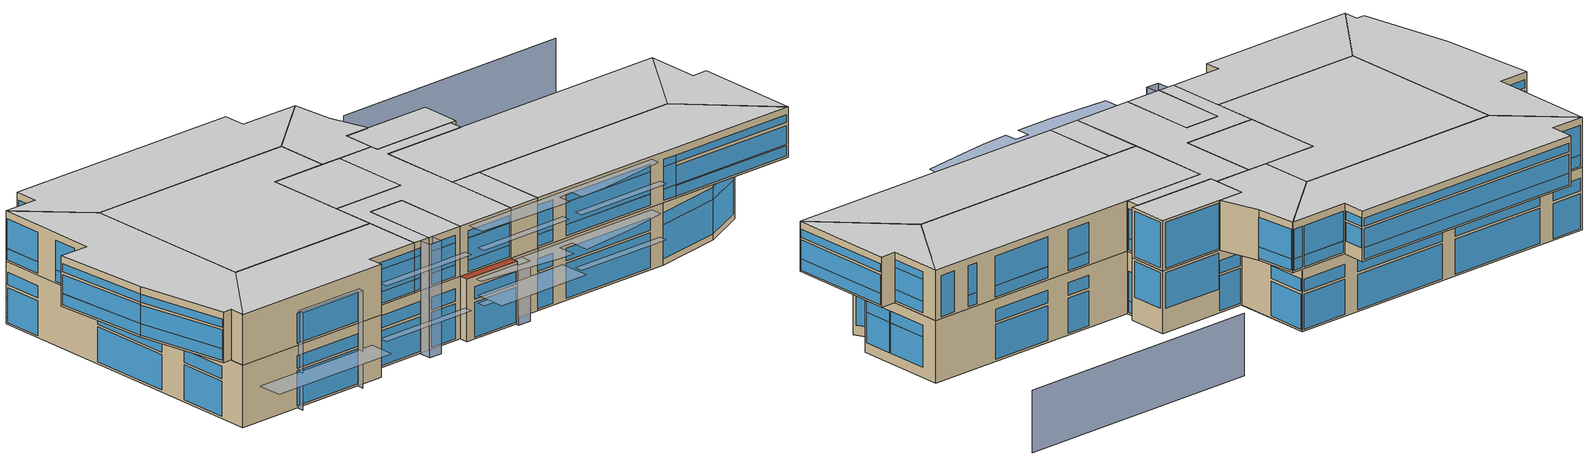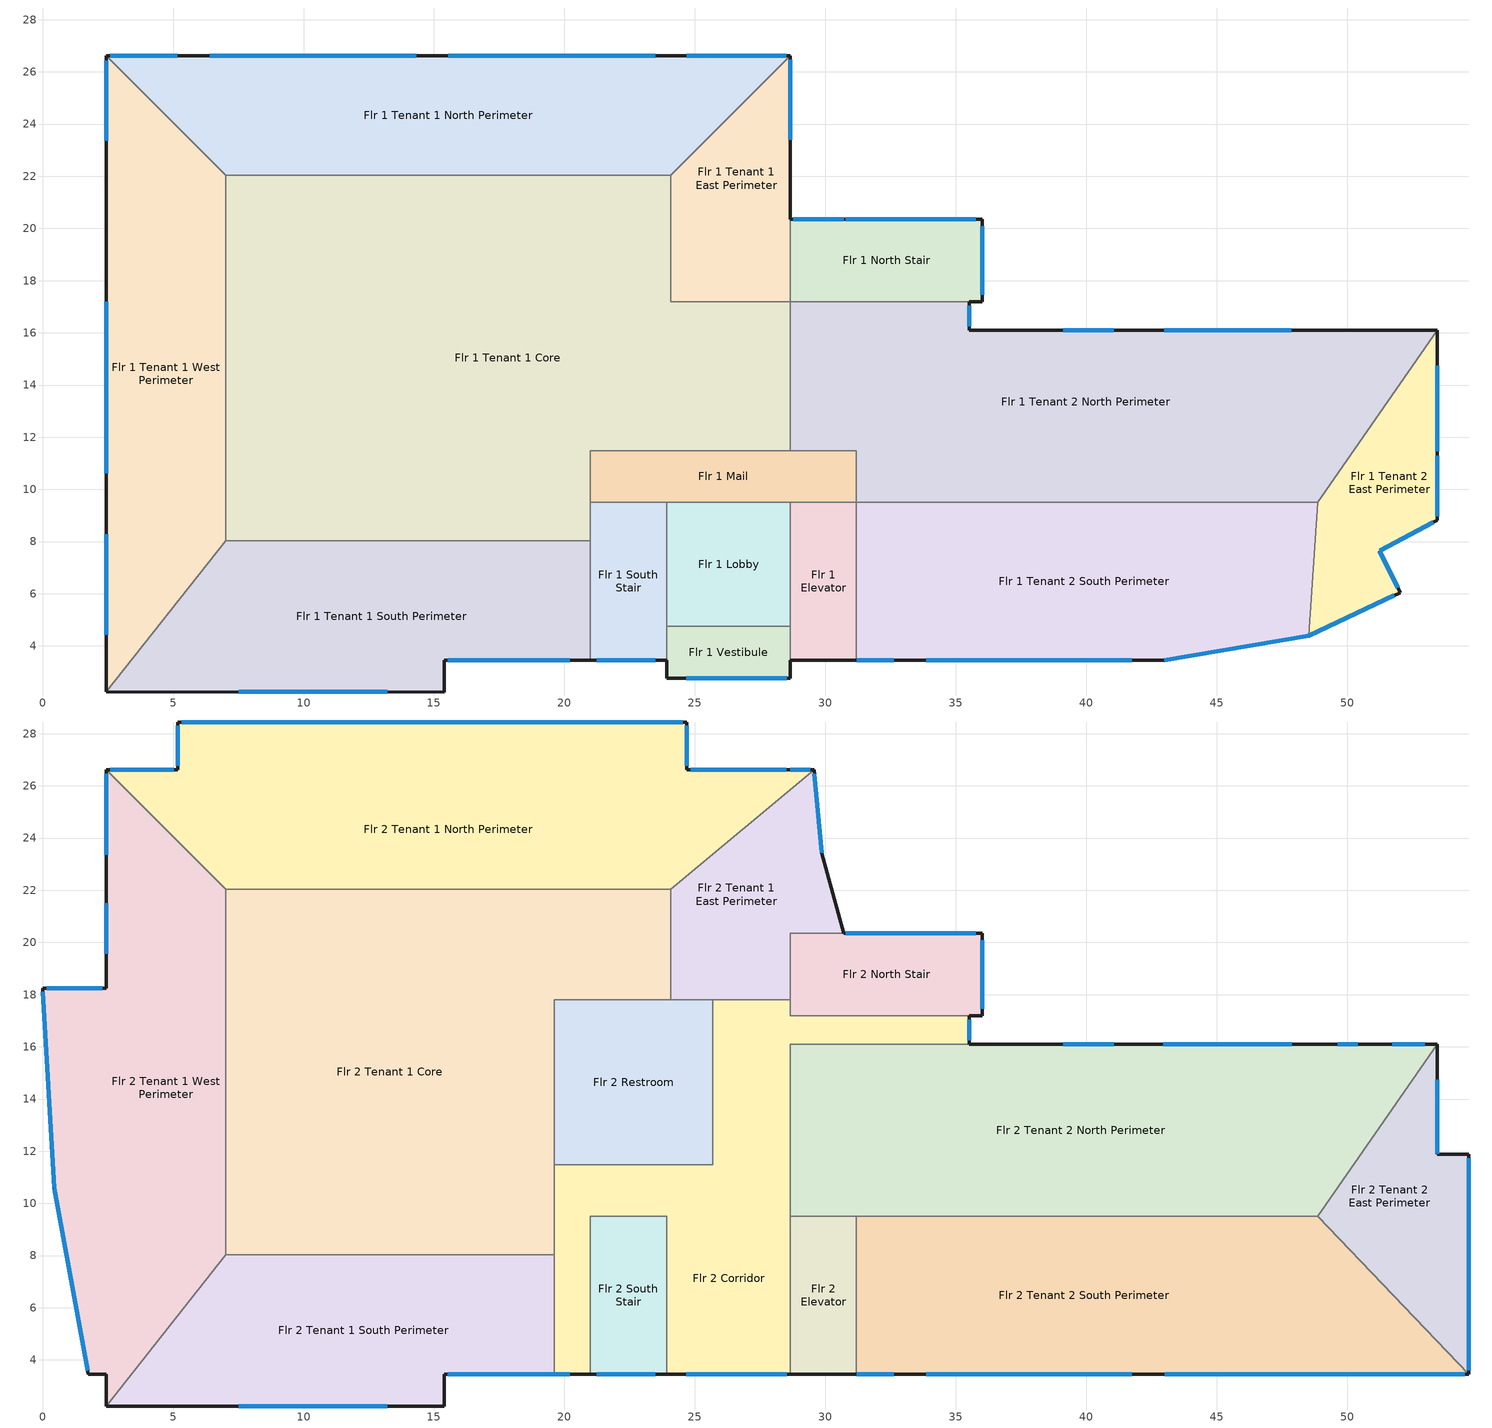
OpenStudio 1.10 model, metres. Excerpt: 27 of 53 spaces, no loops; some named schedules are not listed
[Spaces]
Flr 1 Tenant 1 South Perimeter
 floor outside (Canyon28 Proposed Ground Floor): 20.98,8.03 20.98,3.45 15.39,3.45 15.39,2.24 2.44,2.24 7.01,8.03 z0
 wall outside: 2.44,2.24 15.39,2.24 15.39,3.45 20.98,3.45 z0:4.72
 wall to Flr 1 South Stair: 20.98,3.45 20.98,8.03 z0:4.72
 wall to Flr 1 Tenant 1 West Perimeter: 7.01,8.03 2.44,2.24 z0:4.72
 wall to Flr 1 Tenant 1 Core: 20.98,8.03 7.01,8.03 z0:4.72
 window (Glazing Spandrel Panel Proposed): 15.52,3.45 20.19,3.45 z3:3.94
 window (GL-1 Glazing Proposed): 7.52,2.24 13.21,2.24 / 15.52,3.45 20.19,3.45 z0.15:2.79; 7.52,2.24 13.21,2.24 z3:3.94
Flr 1 Tenant 1 West Perimeter
 floor outside (Canyon28 Proposed Ground Floor): 2.44,26.62 7.01,22.05 7.01,8.03 2.44,2.24 z0
 wall outside: 2.44,26.62 2.44,2.24 z0:4.72
 wall to Flr 1 Tenant 1 North Perimeter: 7.01,22.05 2.44,26.62 z0:4.72
 wall to Flr 1 Tenant 1 Core: 7.01,8.03 7.01,22.05 z0:4.72
 window (Glazing Spandrel Panel Proposed): 2.44,26.43 2.44,23.36 / 2.44,17.2 2.44,10.62 / 2.44,8.28 2.44,4.42 z3:3.94
 window (GL-2 Glazing Proposed): 2.44,26.43 2.44,23.36 / 2.44,17.2 2.44,10.62 / 2.44,8.28 2.44,4.42 z0.15:2.79
Flr 1 Vestibule
 floor outside (Canyon28 Proposed Ground Floor): 28.65,4.75 28.65,2.77 23.93,2.77 23.93,4.75 z0
 wall outside: 23.93,3.45 23.93,2.77 28.65,2.77 28.65,3.45 z0:4.72
 wall to Flr 1 South Stair: 23.93,4.75 23.93,3.45 z0:4.72
 wall to Flr 1 Lobby: 28.65,4.75 23.93,4.75 z0:4.72
 wall to Flr 1 Elevator: 28.65,3.45 28.65,4.75 z0:4.72
 window (Glazing Spandrel Panel Proposed): 24.66,2.77 28.52,2.77 z3:3.94
 window (GL-1 Glazing Proposed): 24.66,2.77 28.52,2.77 z0.15:2.79
 roof outside: 28.65,2.77 28.65,3.45 23.93,3.45 23.93,2.77 z4.72
Flr 1 South Stair
 floor outside (Canyon28 Proposed Ground Floor): 23.93,9.5 23.93,3.45 20.98,3.45 20.98,9.5 z0
 wall outside: 20.98,3.45 23.93,3.45 z0:4.72
 wall to Flr 1 Lobby: 23.93,4.75 23.93,9.5 z0:4.72
 wall to Flr 1 Tenant 1 Core: 20.98,9.5 20.98,8.03 z0:4.72
 wall to Flr 1 Mail: 23.93,9.5 20.98,9.5 z0:4.72
 window (GL-1 Glazing Proposed): 21.23,3.45 23.47,3.45 z0.15:2.79
 window (Glazing Spandrel Panel Proposed): 21.23,3.45 23.47,3.45 z3:3.94
Flr 1 Elevator
 floor outside (Canyon28 Proposed Ground Floor): 31.19,9.5 31.19,3.45 28.65,3.45 28.65,9.5 z0
 wall outside: 28.65,3.45 31.19,3.45 z0:4.72
 wall to Flr 1 Tenant 2 South Perimeter: 31.19,3.45 31.19,9.5 z0:4.72
 wall to Flr 1 Lobby: 28.65,9.5 28.65,4.75 z0:4.72
 wall to Flr 1 Mail: 31.19,9.5 28.65,9.5 z0:4.72
Flr 1 Tenant 2 South Perimeter
 floor outside (Canyon28 Proposed Ground Floor): 48.87,9.5 48.52,4.39 42.98,3.45 31.19,3.45 31.19,9.5 z0
 wall outside: 31.19,3.45 42.98,3.45 48.52,4.39 z0:4.72
 wall to Flr 1 Tenant 2 North Perimeter: 48.87,9.5 31.19,9.5 z0:4.72
 wall to Flr 1 Tenant 2 East Perimeter: 48.52,4.39 48.87,9.5 z0:4.72
 window (GL-1 Glazing Proposed): 42.98,3.46 48.51,4.39 z3.05:3.94; 42.98,3.46 48.51,4.39 z0.46:3.05; 33.86,3.45 41.73,3.45 / 31.2,3.45 32.61,3.45 z0.15:2.79
 window (Glazing Spandrel Panel Proposed): 31.2,3.45 32.61,3.45 / 33.86,3.45 41.73,3.45 z3:3.94
Flr 1 Tenant 2 East Perimeter
 floor outside (Canyon28 Proposed Ground Floor): 53.44,16.1 53.44,8.81 51.24,7.64 52.02,6.05 48.52,4.39 48.87,9.5 z0
 wall outside: 48.52,4.39 52.02,6.05 51.24,7.64 53.44,8.81 53.44,16.1 z0:4.72
 wall to Flr 1 Tenant 2 North Perimeter: 53.44,16.1 48.87,9.5 z0:4.72
 window (GL-1 Glazing Proposed): 48.53,4.39 51.8,5.94 z0.46:3.05; 48.53,4.39 51.8,5.94 / 51.93,6.23 51.24,7.64 / 51.24,7.65 53.3,8.73 / 53.44,11.46 53.44,14.73 / 53.44,8.97 53.44,11.3 z3.05:3.94
 window (GL-2 Glazing Proposed): 51.93,6.23 51.24,7.64 / 51.24,7.65 53.3,8.73 / 53.44,11.46 53.44,14.73 / 53.44,8.97 53.44,11.3 z0.76:3.05
Flr 1 Lobby
 floor outside (Canyon28 Proposed Ground Floor): 28.65,9.5 28.65,4.75 23.93,4.75 23.93,9.5 z0
 wall to Flr 1 Mail: 28.65,9.5 23.93,9.5 z0:4.72
Flr 1 Tenant 1 Core
 floor outside (Canyon28 Proposed Ground Floor): 24.08,22.05 24.08,17.2 28.65,17.2 28.65,11.48 20.98,11.48 20.98,8.03 7.01,8.03 7.01,22.05 z0
 wall to Flr 1 Tenant 2 North Perimeter: 28.65,11.48 28.65,17.2 z0:4.72
 wall to Flr 1 Mail: 20.98,9.5 20.98,11.48 28.65,11.48 z0:4.72
 wall to Flr 1 Tenant 1 North Perimeter: 24.08,22.05 7.01,22.05 z0:4.72
 wall to Flr 1 Tenant 1 East Perimeter: 28.65,17.2 24.08,17.2 24.08,22.05 z0:4.72
Flr 1 Mail
 floor outside (Canyon28 Proposed Ground Floor): 31.19,11.48 31.19,9.5 20.98,9.5 20.98,11.48 z0
 wall to Flr 1 Tenant 2 North Perimeter: 31.19,9.5 31.19,11.48 28.65,11.48 z0:4.72
Flr 1 Tenant 2 North Perimeter
 floor outside (Canyon28 Proposed Ground Floor): 35.51,17.2 35.51,16.1 53.44,16.1 48.87,9.5 31.19,9.5 31.19,11.48 28.65,11.48 28.65,17.2 z0
 wall outside: 53.44,16.1 35.51,16.1 35.51,17.2 z0:4.72
 wall to Flr 1 North Stair: 35.51,17.2 28.65,17.2 z0:4.72
 window (GL-1 Glazing Proposed): 47.85,16.1 42.98,16.1 / 41.05,16.1 39.12,16.1 z3:3.94; 41.05,16.1 39.12,16.1 / 47.85,16.1 42.98,16.1 z0.15:2.79
 window (GL-2 Glazing Proposed): 35.51,16.26 35.51,17.04 z1.02:3.25; 35.51,16.26 35.51,17.04 z0.15:1.01
Flr 1 Tenant 1 East Perimeter
 floor outside (Canyon28 Proposed Ground Floor): 28.65,26.62 28.65,17.2 24.08,17.2 24.08,22.05 z0
 wall outside: 28.65,20.35 28.65,26.62 z0:4.72
 wall to Flr 1 Tenant 1 North Perimeter: 28.65,26.62 24.08,22.05 z0:4.72
 wall to Flr 1 North Stair: 28.65,17.2 28.65,20.35 z0:4.72
 window (GL-2 Glazing Proposed): 28.65,23.39 28.65,26.47 z0.15:2.79
 window (GL-1 Glazing Proposed): 28.65,23.39 28.65,26.47 z3:3.94
Flr 1 North Stair
 floor outside (Canyon28 Proposed Ground Floor): 36.02,20.35 36.02,17.2 28.65,17.2 28.65,20.35 z0
 wall outside: 35.51,17.2 36.02,17.2 36.02,20.35 28.65,20.35 z0:4.72
 window (GL-1 Glazing Proposed): 30.7,20.35 28.77,20.35 z0.15:2.79; 30.7,20.35 28.77,20.35 z3:3.94; 35.76,20.35 30.78,20.35 z1.83:4.52
 window (GL-2 Glazing Proposed): 36.02,17.45 36.02,20.09 z1.83:4.52
Flr 1 Tenant 1 North Perimeter
 floor outside (Canyon28 Proposed Ground Floor): 28.65,26.62 24.08,22.05 7.01,22.05 2.44,26.62 z0
 wall outside: 28.65,26.62 2.44,26.62 z0:4.72
 window (GL-1 Glazing Proposed): 23.47,26.62 15.54,26.62 / 14.33,26.62 6.4,26.62 / 28.5,26.62 24.69,26.62 z0.15:2.79; 23.47,26.62 15.54,26.62 / 14.33,26.62 6.4,26.62 / 28.5,26.62 24.69,26.62 z3:3.94
 window (GL-2 Glazing Proposed): 5.16,26.62 2.59,26.62 z0.15:2.79
 window (Glazing Spandrel Panel Proposed): 5.16,26.62 2.59,26.62 z3:3.94
Flr 2 Tenant 1 West Perimeter
 floor outside: 2.44,18.24 2.44,3.45 1.75,3.45 0.45,10.59 0,18.24 z4.72
 floor to Flr 1 Tenant 1 West Perimeter: 2.44,26.62 7.01,22.05 7.01,8.03 2.44,2.24 z4.72
 wall outside: 2.44,26.62 2.44,18.24 0,18.24 0.45,10.59 1.75,3.45 2.44,3.45 2.44,2.24 z4.72:8.53
 wall to Flr 2 Tenant 1 North Perimeter: 7.01,22.05 2.44,26.62 z4.72:8.53
 wall to Flr 2 Tenant 1 Core: 7.01,8.03 7.01,22.05 z4.72:8.53
 wall to Flr 2 Tenant 1 South Perimeter: 2.44,2.24 7.01,8.03 z4.72:8.53
 window (GL-3 Glazing Proposed): 0.01,18.11 0.45,10.59 / 0.45,10.58 1.73,3.58 z5.74:7.16; 0.45,10.58 1.73,3.58 / 0.01,18.11 0.45,10.59 z7.37:7.98; 2.44,26.47 2.44,23.36 / 2.44,21.5 2.44,19.57 z5.74:7.98; 2.44,26.47 2.44,23.36 / 2.44,21.5 2.44,19.57 z4.88:5.73
 window (Glazing Spandrel Panel Proposed): 0.01,18.11 0.45,10.59 / 0.45,10.58 1.73,3.58 / 2.28,18.24 0.15,18.24 z4.88:5.73
 window (GL-2 Glazing Proposed): 2.29,18.24 0.15,18.24 z5.74:7.16
 window (GL-1 Glazing Proposed): 2.29,18.24 0.15,18.24 z7.37:7.98
 ceiling to Flr 3 Tenant 1 West Perimeter: 2.44,2.24 7.01,8.03 7.01,22.05 2.44,26.62 2.44,18.24 0,18.24 0.45,10.59 1.75,3.45 2.44,3.45 z8.53
Flr 2 Tenant 1 South Perimeter
 floor to Flr 1 Tenant 1 South Perimeter: 19.61,8.03 19.61,3.45 15.39,3.45 15.39,2.24 2.44,2.24 7.01,8.03 z4.72
 wall outside: 2.44,2.24 15.39,2.24 15.39,3.45 19.61,3.45 z4.72:8.53
 wall to Flr 2 Tenant 1 Core: 19.61,8.03 7.01,8.03 z4.72:8.53
 wall to Flr 2 Corridor: 19.61,3.45 19.61,8.03 z4.72:8.53
 window (GL-1 Glazing Proposed): 15.52,3.45 19.6,3.45 z5.74:7.42; 7.52,2.24 13.21,2.24 z4.88:7.16; 15.52,3.45 19.6,3.45 z7.42:7.98
 window (Glazing Spandrel Panel Proposed): 15.52,3.45 19.6,3.45 z4.88:5.73
 ceiling to Flr 3 Tenant 1 South Perimeter: 15.39,2.24 15.39,3.45 19.61,3.45 19.61,8.03 7.01,8.03 2.44,2.24 z8.53
Flr 2 Corridor
 floor to Flr 1 Tenant 1 South Perimeter: 19.61,8.03 20.98,8.03 20.98,3.45 19.61,3.45 z4.72
 floor to Flr 1 Tenant 1 Core: 28.65,17.2 28.65,11.48 25.68,11.48 25.68,17.2 z4.72; 20.98,11.48 20.98,8.03 19.61,8.03 19.61,11.48 z4.72
 floor to Flr 1 Lobby: 28.65,9.5 28.65,4.75 23.93,4.75 23.93,9.5 z4.72
 floor to Flr 1 Vestibule: 28.65,4.75 28.65,3.45 23.93,3.45 23.93,4.75 z4.72
 floor to Flr 1 Mail: 28.65,11.48 28.65,9.5 20.98,9.5 20.98,11.48 z4.72
 floor to Flr 1 Tenant 2 North Perimeter: 35.51,17.2 35.51,16.1 28.65,16.1 28.65,17.2 z4.72
 floor to Flr 1 Tenant 1 East Perimeter: 28.65,17.81 28.65,17.2 25.68,17.2 25.68,17.81 z4.72
 wall outside: 19.61,3.45 20.98,3.45 / 35.51,16.1 35.51,17.2 / 23.93,3.45 28.65,3.45 z4.72:8.53
 wall to Flr 2 Tenant 1 Core: 19.61,11.48 19.61,8.03 z4.72:8.53
 wall to Flr 2 Restroom: 25.68,17.81 25.68,11.48 19.61,11.48 z4.72:8.53
 wall to Flr 2 Tenant 1 East Perimeter: 28.65,17.81 25.68,17.81 z4.72:8.53
 wall to Flr 2 North Stair: 35.51,17.2 28.65,17.2 28.65,17.81 z4.72:8.53
 wall to Flr 2 Tenant 2 North Perimeter: 28.65,9.5 28.65,16.1 35.51,16.1 z4.72:8.53
 wall to Flr 2 Elevator: 28.65,3.45 28.65,9.5 z4.72:8.53
 wall to Flr 2 South Stair: 20.98,3.45 20.98,9.5 23.93,9.5 23.93,3.45 z4.72:8.53
 window (Glazing Spandrel Panel Proposed): 24.66,3.45 28.52,3.45 / 19.62,3.45 20.19,3.45 z4.88:5.73
 window (GL-1 Glazing Proposed): 19.62,3.45 20.19,3.45 / 24.66,3.45 28.52,3.45 z5.74:7.42; 19.62,3.45 20.19,3.45 / 24.66,3.45 28.52,3.45 z7.42:7.98
 window (GL-2 Glazing Proposed): 35.51,16.26 35.51,17.04 z5.74:7.98; 35.51,16.26 35.51,17.04 z4.88:5.73
 ceiling to Flr 3 Corridor: 28.65,3.45 28.65,16.1 35.51,16.1 35.51,17.2 28.65,17.2 28.65,17.81 25.68,17.81 25.68,11.48 19.61,11.48 19.61,3.45 20.98,3.45 20.98,9.5 23.93,9.5 23.93,3.45 z8.53
Flr 2 South Stair
 floor to Flr 1 South Stair: 23.93,9.5 23.93,3.45 20.98,3.45 20.98,9.5 z4.72
 wall outside: 20.98,3.45 23.93,3.45 z4.72:8.53
 window (GL-1 Glazing Proposed): 21.23,3.45 23.47,3.45 z7.42:7.98; 21.23,3.45 23.47,3.45 z5.74:7.42
 window (Glazing Spandrel Panel Proposed): 21.23,3.45 23.47,3.45 z4.88:5.73
 ceiling to Flr 3 South Stair: 23.93,3.45 23.93,9.5 20.98,9.5 20.98,3.45 z8.53
Flr 2 Elevator
 floor to Flr 1 Elevator: 31.19,9.5 31.19,3.45 28.65,3.45 28.65,9.5 z4.72
 wall outside: 28.65,3.45 31.19,3.45 z4.72:8.53
 wall to Flr 2 Tenant 2 North Perimeter: 31.19,9.5 28.65,9.5 z4.72:8.53
 wall to Flr 2 Tenant 2 South Perimeter: 31.19,3.45 31.19,9.5 z4.72:8.53
 ceiling to Flr 3 Elevator: 31.19,3.45 31.19,9.5 28.65,9.5 28.65,3.45 z8.53
Flr 2 Tenant 2 South Perimeter
 floor outside: 51.86,6.38 54.66,3.45 42.98,3.45 48.52,4.39 52.02,6.05 z4.72
 floor to Flr 1 Tenant 2 East Perimeter: 48.87,9.5 51.86,6.38 52.02,6.05 48.52,4.39 z4.72
 floor to Flr 1 Tenant 2 South Perimeter: 48.87,9.5 48.52,4.39 42.98,3.45 31.19,3.45 31.19,9.5 z4.72
 wall outside: 31.19,3.45 54.66,3.45 z4.72:8.53
 wall to Flr 2 Tenant 2 North Perimeter: 48.87,9.5 31.19,9.5 z4.72:8.53
 wall to Flr 2 Tenant 2 East Perimeter: 54.66,3.45 48.87,9.5 z4.72:8.53
 window (GL-1 Glazing Proposed): 31.2,3.45 32.61,3.45 / 33.86,3.45 41.73,3.45 / 43,3.45 44.13,3.45 z7.42:7.98; 33.86,3.45 41.73,3.45 / 43,3.45 44.13,3.45 / 31.2,3.45 32.61,3.45 z5.74:7.42
 window (Glazing Spandrel Panel Proposed): 43,3.45 44.13,3.45 / 31.2,3.45 32.61,3.45 / 33.86,3.45 41.73,3.45 z4.88:5.73
 window (GL-3 Glazing Proposed): 44.15,3.45 54.51,3.45 z7.42:7.98; 44.15,3.45 54.51,3.45 z4.88:5.64; 44.15,3.45 54.51,3.45 z5.74:7.16
 ceiling to Flr 3 Tenant 2 South Perimeter: 31.19,3.45 54.66,3.45 48.87,9.5 31.19,9.5 z8.53
Flr 2 Tenant 2 East Perimeter
 floor outside: 54.66,11.89 54.66,3.45 51.86,6.38 51.24,7.64 53.44,8.81 53.44,11.89 z4.72
 floor to Flr 1 Tenant 2 East Perimeter: 53.44,16.1 53.44,8.81 51.24,7.64 51.86,6.38 48.87,9.5 z4.72
 wall outside: 54.66,3.45 54.66,11.89 53.44,11.89 53.44,16.1 z4.72:8.53
 wall to Flr 2 Tenant 2 North Perimeter: 53.44,16.1 48.87,9.5 z4.72:8.53
 window (GL-3 Glazing Proposed): 54.66,3.61 54.66,11.73 z7.37:7.98; 54.66,3.61 54.66,11.73 z5.74:7.16; 54.66,3.61 54.66,11.73 z4.86:5.73
 window (GL-1 Glazing Proposed): 53.44,11.89 53.44,14.73 z7.42:7.98
 window (GL-2 Glazing Proposed): 53.44,11.89 53.44,14.73 z5.74:7.42; 53.44,11.89 53.44,14.73 z4.88:5.73
 ceiling to Flr 3 Tenant 2 East Perimeter: 54.66,3.45 54.66,11.89 53.44,11.89 53.44,16.1 48.87,9.5 z8.53
Flr 2 Tenant 1 Core
 floor to Flr 1 Tenant 1 Core: 24.08,22.05 24.08,17.81 19.61,17.81 19.61,8.03 7.01,8.03 7.01,22.05 z4.72
 wall to Flr 2 Tenant 1 North Perimeter: 24.08,22.05 7.01,22.05 z4.72:8.53
 wall to Flr 2 Tenant 1 East Perimeter: 24.08,17.81 24.08,22.05 z4.72:8.53
 wall to Flr 2 Restroom: 19.61,11.48 19.61,17.81 24.08,17.81 z4.72:8.53
 ceiling to Flr 3 Tenant 1 Core: 19.61,8.03 19.61,17.81 24.08,17.81 24.08,22.05 7.01,22.05 7.01,8.03 z8.53
Flr 2 Tenant 2 North Perimeter
 floor to Flr 1 Mail: 31.19,11.48 31.19,9.5 28.65,9.5 28.65,11.48 z4.72
 floor to Flr 1 Tenant 2 North Perimeter: 53.44,16.1 48.87,9.5 31.19,9.5 31.19,11.48 28.65,11.48 28.65,16.1 z4.72
 wall outside: 53.44,16.1 35.51,16.1 z4.72:8.53
 window (GL-1 Glazing Proposed): 47.88,16.1 42.94,16.1 / 50.39,16.1 49.63,16.1 / 41.05,16.1 39.12,16.1 z5.74:7.98; 50.39,16.1 49.63,16.1 / 47.88,16.1 42.94,16.1 / 41.05,16.1 39.12,16.1 z4.88:5.73; 52.96,16.1 51.73,16.1 z4.88:7.98
 ceiling to Flr 3 Tenant 2 North Perimeter: 48.87,9.5 53.44,16.1 28.65,16.1 28.65,9.5 z8.53
Flr 2 Restroom
 floor to Flr 1 Tenant 1 Core: 24.08,17.81 24.08,17.2 25.68,17.2 25.68,11.48 19.61,11.48 19.61,17.81 z4.72
 floor to Flr 1 Tenant 1 East Perimeter: 25.68,17.81 25.68,17.2 24.08,17.2 24.08,17.81 z4.72
 wall to Flr 2 Tenant 1 East Perimeter: 25.68,17.81 24.08,17.81 z4.72:8.53
 ceiling to Flr 3 Restroom: 25.68,11.48 25.68,17.81 19.61,17.81 19.61,11.48 z8.53
Flr 2 North Stair
 floor to Flr 1 North Stair: 36.02,20.35 36.02,17.2 28.65,17.2 28.65,20.35 z4.72
 wall outside: 35.51,17.2 36.02,17.2 36.02,20.35 30.7,20.35 z4.72:8.53
 wall to Flr 2 Tenant 1 East Perimeter: 30.7,20.35 28.65,20.35 28.65,17.81 z4.72:8.53
 window (GL-2 Glazing Proposed): 36.02,17.45 36.02,20.09 z4.88:8.33
 window (GL-1 Glazing Proposed): 35.76,20.35 30.78,20.35 z4.88:8.33
 ceiling to Flr 3 North Stair: 36.02,17.2 36.02,20.35 28.65,20.35 28.65,17.2 z8.53
Flr 2 Tenant 1 East Perimeter
 floor outside: 29.57,26.62 29.85,23.42 30.7,20.35 28.65,20.35 28.65,25.86 z4.72
 floor to Flr 1 Tenant 1 East Perimeter: 28.65,25.86 28.65,17.81 24.08,17.81 24.08,22.05 z4.72
 wall outside: 30.7,20.35 29.85,23.42 29.57,26.62 z4.72:8.53
 wall to Flr 2 Tenant 1 North Perimeter: 29.57,26.62 24.08,22.05 z4.72:8.53
 window (GL-2 Glazing Proposed): 29.85,23.43 29.58,26.47 z5.74:7.98; 29.85,23.43 29.58,26.47 z4.88:5.73
 ceiling to Flr 3 Tenant 1 East Perimeter: 28.65,17.81 28.65,20.35 30.7,20.35 29.85,23.42 29.57,26.62 24.08,22.05 24.08,17.81 z8.53
Flr 2 Tenant 1 North Perimeter
 floor outside: 29.57,26.62 28.65,25.86 28.65,26.62 z4.72; 24.69,28.45 24.69,26.62 5.18,26.62 5.18,28.45 z4.72
 floor to Flr 1 Tenant 1 East Perimeter: 28.65,26.62 28.65,25.86 24.08,22.05 z4.72
 floor to Flr 1 Tenant 1 North Perimeter: 28.65,26.62 24.08,22.05 7.01,22.05 2.44,26.62 z4.72
 wall outside: 29.57,26.62 24.69,26.62 24.69,28.45 5.18,28.45 5.18,26.62 2.44,26.62 z4.72:8.53
 window (GL-1 Glazing Proposed): 28.5,26.62 24.84,26.62 / 29.41,26.62 28.65,26.62 / 5.03,26.62 2.59,26.62 z4.88:5.73; 29.41,26.62 28.65,26.62 / 28.5,26.62 24.84,26.62 z5.74:7.98; 24.54,28.45 5.33,28.45 / 24.69,26.77 24.69,28.3 / 5.18,28.3 5.18,26.76 z7.37:7.98; 24.54,28.45 5.33,28.45 z5.74:7.16
 window (GL-2 Glazing Proposed): 5.03,26.62 2.59,26.62 z5.74:7.98; 24.69,26.77 24.69,28.3 z5.74:7.16
 window (Glazing Spandrel Panel Proposed): 24.54,28.45 5.33,28.45 z4.86:5.73
 window (GL-3 Glazing Proposed): 5.18,28.3 5.18,26.76 z5.74:7.16
 ceiling to Flr 3 Tenant 1 North Perimeter: 24.08,22.05 29.57,26.62 24.69,26.62 24.69,28.45 5.18,28.45 5.18,26.62 2.44,26.62 7.01,22.05 z8.53
shading: 13.18,1.68 13.18,2.24 / 7.54,2.24 7.54,1.68 z0:7.37; 28.5,2.77 28.5,2.46 / 28.5,2.46 29.57,2.46 / 29.57,2.46 29.57,3.3 z0:4.57; 20.17,3.45 20.17,2.46 / 20.17,2.46 21.23,2.46 / 21.23,2.46 21.23,3.45 z0:8.53; 36.78,29.54 56.64,29.54 z0:4.72; 32.62,0 32.62,2.44 24.69,2.44 24.69,0 z3.4; 23.47,1.83 23.47,2.44 15.54,2.44 15.54,1.83 z2.79; 23.47,1.83 23.47,2.44 15.54,2.44 15.54,1.83 z7.01; 32.62,1.83 32.62,2.44 24.69,2.44 24.69,1.83 z2.79; 32.62,1.83 32.62,2.44 24.69,2.44 24.69,1.83 z7.01; 41.76,1.83 41.76,2.44 33.84,2.44 33.84,1.83 z7.01; 13.18,1.68 13.18,2.24 7.54,2.24 7.54,1.68 z7.37; 41.76,1.83 41.76,2.44 33.84,2.44 33.84,1.83 z2.79; 33.84,1.3 38.19,1.75 41.76,2.39 41.76,3.45 24.69,3.45 24.69,2.11 27.73,1.76 31.19,1.37 32.62,1.3 32.62,2.8 33.84,2.8 z4.57; 24.69,2.77 24.69,3.45 z4.57; 32.62,1.71 32.62,2.8 33.84,2.8 33.84,1.78 36.18,1.93 38.19,2.12 41.76,2.62 41.76,3.45 24.69,3.45 24.69,2.03 29.55,1.76 z8.38; 14.36,0.05 14.36,2.01 3.86,2.01 3.86,0.05 z2.79
[Building]
Building 1: Default Construction Set=189.1-2009 - CZ5 - Office
[ClimateZones]
Climate Zone Institution Name 1=ASHRAE; Climate Zone Document Name 1=ANSI/ASHRAE Standard 169; Climate Zone Document Year 1=2006; Climate Zone Value 1=5B; Climate Zone Institution Name 2=CEC; Climate Zone Document Name 2=California Climate Zone Descriptions; Climate Zone Document Year 2=1995
[Site]
Broomfield Jeffco  Boulder   S: Latitude {deg}=40.13; Longitude {deg}=-105.24; Time Zone {hr}=-7; Elevation {m}=1689
[SizingPeriod:DesignDay] Barometric Pressure {Pa}=83011; Sky Clearness=0; Rain Indicator=0; Snow Indicator=0; Day of Month=21; Daylight Saving Time Indicator=0; Dry-Bulb Temperature Range Modifier Type=DefaultMultipliers
Name | Maximum Dry-Bulb Temperature {C} | Daily Dry-Bulb Temperature Range {deltaC} | Humidity Indicating Conditions at Maximum Dry-Bulb {BasedOnField A3} | Wind Speed {m/s} | Wind Direction {deg} | Month | Day Type | Humidity Indicating Type | Solar Model Indicator | ASHRAE Taub | ASHRAE Taud
Denver Intl Ap Ann Htg 99.6% Condns DB | -17.4 | 0 | -17.4 | 3.3 | 160 | 12 | WinterDesignDay | Wetbulb | ASHRAEClearSky
Denver Intl Ap Ann Clg .4% Condns DP=>MDB | 19.9 | 15.2 | 16 | 4.2 | 80 | 7 | SummerDesignDay | Dewpoint | ASHRAETau | 0.424 | 2.012
Denver Intl Ap Ann Clg .4% Condns WB=>MDB | 27.3 | 15.2 | 18.3 | 4.2 | 80 | 7 | SummerDesignDay | Wetbulb | ASHRAETau | 0.424 | 2.012
Denver Intl Ap Ann Clg .4% Condns DB=>MWB | 34.6 | 15.2 | 15.7 | 4.2 | 80 | 7 | SummerDesignDay | Wetbulb | ASHRAETau | 0.424 | 2.012
[DefaultSurfaceConstructions]
Name | Floor Construction | Wall Construction | Roof Ceiling Construction
Default Surface Constructions 13 | ASHRAE 90.1-2010 Floor SteelJoist Exposed ClimateZone 5 | Canyon28 Proposed Wall | Canyon28 Proposed Roof
Default Surface Constructions 14 | Interior Floor | Interior Wall | Interior Ceiling
Default Surface Constructions 15 | 90.1-2010 Nonres 5B Ext Slab Unheated - 8in Slab without Carpet | 90.1-2010 Nonres 5B Ext Slab Unheated - 8in Slab without Carpet | 90.1-2010 Nonres 5B Ext Slab Unheated - 8in Slab without Carpet
[Construction]
Interior Floor: F16 Acoustic tile, F05 Ceiling air space resistance, M11 100mm lightweight concrete
Interior Wall: G01a 19mm gypsum board, F04 Wall air space resistance, G01a 19mm gypsum board
Interior Ceiling: M11 100mm lightweight concrete, F05 Ceiling air space resistance, F16 Acoustic tile
Exterior Door: F08 Metal surface, I01 25mm insulation board
Interior Window: Clear 3mm
Interior Door; Interior Partition: G05 25mm wood
GL-3 Glazing Baseline; GL-1 Glazing Baseline: Baseline Storefront Simple Glazing Material - UValue_0.45_SHGC_0.4_VT_0.5
Glazing Spandrel Panel Proposed: Spandrel Panel 0.568 0.4 0.000001
90.1-2010 Nonres 5B Ext Slab Unheated - 8in Slab without Carpet: MAT-CC05 8 HW CONCRETE
Canyon28 Proposed Ground Floor: R-10 Spray Foam Insulation, MAT-CC05 12 HW CONCRETE
Canyon28 Proposed Roof: Roof Membrane, R-30 Roof Insulation, Metal Decking
Canyon28 Proposed Wall: Metal Panel - 1/4 in., 1.75IN Air Gap, R-12 Rigid Insulation, 5/8IN Gypsum, 6IN Metal Stud with R-21 Batt, 5/8IN Gypsum
GL-1 Glazing Proposed: GL-1 Storefront Simple Glazing Material - UValue_0.33_SHGC_0.25_VT_0.60
GL-2 Glazing Proposed: GL-2 Storefront Simple Glazing Material - UValue_0.33_SHGC_0.23_VT_0.51
GL-3 Glazing Proposed: GL-3 Storefront Simple Glazing Material - UValue_0.33_SHGC_0.21_VT_0.38
ASHRAE 90.1-2010 Floor SteelJoist Exposed ClimateZone 5: ASHRAE 90.1-2010 CZ 5 Exposed Floor Insulation, 4IN HW CONCRETE 90.1-2010 Exposed Floor, 90.1-2010 Exposed Floor CARPET PAD
[Material]
Name | Roughness | Thickness {m} | Conductivity {W/m-K} | Density {kg/m3} | Specific Heat {J/kg-K} | Thermal Absorptance | Solar Absorptance | Visible Absorptance
Roof Membrane | VeryRough | 0.0095 | 0.16 | 1121.29 | 1460 | 0.9 | 0.7 | 0.7
Metal Decking | MediumSmooth | 0.0015 | 45.006 | 7680 | 418.4 | 0.9 | 0.6 | 0.6
F16 Acoustic tile | MediumSmooth | 0.0191 | 0.06 | 368 | 590 | 0.9 | 0.3 | 0.3
M11 100mm lightweight concrete | MediumRough | 0.1016 | 0.53 | 1280 | 840 | 0.9 | 0.5 | 0.5
G01a 19mm gypsum board | MediumSmooth | 0.019 | 0.16 | 800 | 1090 | 0.9 | 0.4 | 0.4
F08 Metal surface | Smooth | 0.0008 | 45.28 | 7824 | 500 | 0.9 | 0.7 | 0.7
I01 25mm insulation board | MediumRough | 0.0254 | 0.03 | 43 | 1210 | 0.9 | 0.6 | 0.6
G05 25mm wood | MediumSmooth | 0.0254 | 0.15 | 608 | 1630 | 0.9 | 0.5 | 0.5
MAT-CC05 8 HW CONCRETE | Rough | 0.20321 | 1.311 | 2240 | 836.8 | 0.9 | 0.7 | 0.7
MAT-CC05 12 HW CONCRETE | Rough | 0.3048 | 1.311 | 2240 | 836.8 | 0.9 | 0.7 | 0.7
R-10 Spray Foam Insulation | MediumRough | 0.0508 | 0.0288456 | 91 | 837 | 0.9 | 0.5 | 0.5
R-30 Roof Insulation | MediumRough | 0.1524 | 0.0288456 | 265 | 836.8 | 0.9 | 0.7 | 0.7
Metal Panel - 1/4 in. | Smooth | 0.00635 | 45.28 | 7824 | 500
R-12 Rigid Insulation | MediumRough | 0.0508 | 0.024038 | 91 | 837 | 0.9 | 0.5 | 0.5
5/8IN Gypsum | Smooth | 0.015875 | 0.16 | 784.9 | 830 | 0.9 | 0.92 | 0.92
6IN Metal Stud with R-21 Batt | MediumRough | 0.1524 | 0.116941 | 265 | 836.8 | 0.9 | 0.7 | 0.7
4IN HW CONCRETE 90.1-2010 Exposed Floor | Rough | 0.1016 | 2.30765 | 2240 | 836.8 | 0.9 | 0.85 | 0.85
ASHRAE 90.1-2010 CZ 5 Exposed Floor Insulation | MediumRough | 0.127 | 0.0307446 | 91 | 837 | 0.9 | 0.5 | 0.5
[Material:NoMass]
90.1-2010 Exposed Floor CARPET PAD: Roughness=Smooth; Thermal Resistance {m2-K/W}=0.216616; Thermal Absorptance=0.9; Solar Absorptance=0.8; Visible Absorptance=0.8
[Material:AirGap]
Name | Thermal Resistance {m2-K/W}
F05 Ceiling air space resistance | 0.18
F04 Wall air space resistance | 0.15
1.75IN Air Gap | 0.17611
[DefaultSubSurfaceConstructions]
Name | Fixed Window Construction | Operable Window Construction | Door Construction | Tubular Daylight Dome Construction | Tubular Daylight Diffuser Construction
Default Sub Surface Constructions 9 | GL-3 Glazing Baseline | GL-1 Glazing Baseline | Exterior Door | Interior Window | Interior Window
Default Sub Surface Constructions 10 | Interior Window | Interior Window | Interior Door
[WindowMaterial:Glazing]
Clear 3mm: Optical Data Type=SpectralAverage; Thickness {m}=0.003; Solar Transmittance at Normal Incidence=0.837; Front Side Solar Reflectance at Normal Incidence=0.075; Back Side Solar Reflectance at Normal Incidence=0; Visible Transmittance at Normal Incidence=0.898; Front Side Visible Reflectance at Normal Incidence=0.081; Back Side Visible Reflectance at Normal Incidence=0; Infrared Transmittance at Normal Incidence=0; Front Side Infrared Hemispherical Emissivity=0.84; Back Side Infrared Hemispherical Emissivity=0.84; Conductivity {W/m-K}=0.9; Dirt Correction Factor for Solar and Visible Transmittance=1; Solar Diffusing=No
[DefaultConstructionSet]
189.1-2009 - CZ5 - Office: Default Exterior Surface Constructions=Default Surface Constructions 13; Default Interior Surface Constructions=Default Surface Constructions 14; Default Ground Contact Surface Constructions=Default Surface Constructions 15; Default Exterior SubSurface Constructions=Default Sub Surface Constructions 9; Default Interior SubSurface Constructions=Default Sub Surface Constructions 10; Interior Partition Construction=Interior Partition
[WindowMaterial:SimpleGlazingSystem]
Name | U-Factor {W/m2-K} | Solar Heat Gain Coefficient | Visible Transmittance
Spandrel Panel 0.568 0.4 0.000001 | 0.94827 | 0.035 | 1e-006
Baseline Storefront Simple Glazing Material - UValue_0.45_SHGC_0.4_VT_0.5 | 2.55522 | 0.4 | 0.5
GL-1 Storefront Simple Glazing Material - UValue_0.33_SHGC_0.25_VT_0.60 | 1.87383 | 0.25 | 0.6
GL-2 Storefront Simple Glazing Material - UValue_0.33_SHGC_0.23_VT_0.51 | 1.87383 | 0.23 | 0.51
GL-3 Storefront Simple Glazing Material - UValue_0.33_SHGC_0.21_VT_0.38 | 1.87383 | 0.21 | 0.38
[DesignSpecification:OutdoorAir] Outdoor Air Method=Sum
Name | Outdoor Air Flow per Person {m3/s-person} | Outdoor Air Flow per Floor Area {m3/s-m2}
90.1-2010 - Office - Lobby Ventilation; 90.1-2010 - Office - OpenOffice Ventilation | 0.00504542 | 0.000651688
90.1-2010 - Office - Elec/MechRoom Ventilation |  | 0.00118925
90.1-2010 - Office - Restroom Ventilation; 90.1-2010 - Office - Corridor Ventilation; 90.1-2010 - Office - Stair Ventilation |  | 0.000651688
90.1-2010 - Retail - Retail Ventilation | 0.00756813 | 0.000651688
[ThermostatSetpoint:DualSetpoint]
Name | Heating Setpoint Temperature Schedule | Cooling Setpoint Temperature Schedule
Flr 1 South Stair Thermostat | Low HtgSetp | No Cool ClgSetp
Flr 1 Lobby Thermostat; Flr 1 Tenant 2 East Perimeter Thermostat; Flr 2 Tenant 1 Core Thermostat; Flr 2 Tenant 1 South Perimeter Thermostat; Flr 2 Tenant 1 West Perimeter Thermostat; Flr 2 Common Thermostat; Flr 2 Tenant 2 East Perimeter Thermostat; Flr 2 Tenant 2 North Perimeter Thermostat; Flr 2 Tenant 1 East Perimeter Thermostat; Flr 1 Tenant 2 South Perimeter Thermostat; Flr 1 Tenant 2 North Perimeter Thermostat; Flr 2 Tenant 2 South Perimeter Thermostat; Flr 2 Tenant 1 North Perimeter Thermostat | Medium Office HtgSetp | Medium Office ClgSetp
Flr 1 Tenant 1 Core Thermostat; Flr 1 Tenant 1 West Perimeter Thermostat; Flr 1 Tenant 1 North Perimeter Thermostat; Flr 1 Tenant 1 South Perimeter Thermostat; Flr 1 Tenant 1 East Perimeter Thermostat | Retail HtgSetp | Retail ClgSetp
Flr 1 North Stair Thermostat | Low HtgSetp | High ClgSetp
[DefaultScheduleSet]
Name | Number of People Schedule | People Activity Level Schedule | Lighting Schedule | Electric Equipment Schedule | Infiltration Schedule
90.1-2010 - Office - Lobby Schedule Set; 90.1-2010 - Office - Restroom Schedule Set; 90.1-2010 - Office - OpenOffice Schedule Set; 90.1-2010 - Office - Corridor Schedule Set | Medium Office Bldg Occ | Medium Office Activity | Office Bldg Light | Medium Office Bldg Equip | Medium Office Infil Quarter On
90.1-2010 - Office - Elec/MechRoom Schedule Set |  |  | Office Bldg Light | Medium Office Bldg Equip | Medium Office Infil Quarter On
90.1-2010 - Office - Stair Schedule Set |  |  | Office Bldg Light |  | Medium Office Infil Quarter On
90.1-2010 - Retail - Retail Schedule Set | Retail Bldg Occ | Retail Activity | Retail Bldg Light | Retail Bldg Equip | Retail Infil Half On
[BuildingStory] Nominal Z Coordinate {m}=0
Name | Nominal Floor to Floor Height {m}
Building Story 1 | 4.7244
Building Story 2 | 3.81
[Space]
Name | Space Type | Building Story | Thermal Zone
Flr 1 Tenant 1 South Perimeter | 90.1-2010 - Retail - Retail | Building Story 1 | Flr 1 Tenant 1 South Perimeter
Flr 1 Tenant 1 West Perimeter | 90.1-2010 - Retail - Retail | Building Story 1 | Flr 1 Tenant 1 West Perimeter
Flr 1 Vestibule; Flr 1 Lobby | 90.1-2010 - Office - Lobby | Building Story 1 | Flr 1 Lobby
Flr 1 South Stair | 90.1-2010 - Office - Stair | Building Story 1 | South Stair
Flr 1 Elevator | 90.1-2010 - Office - Elec/MechRoom | Building Story 1 | Flr 1 Elevator
Flr 1 Tenant 2 South Perimeter | 90.1-2010 - Office - OpenOffice | Building Story 1 | Flr 1 Tenant 2 South Perimeter
Flr 1 Tenant 2 East Perimeter | 90.1-2010 - Office - OpenOffice | Building Story 1 | Flr 1 Tenant 2 East Perimeter
Flr 1 Tenant 1 Core | 90.1-2010 - Retail - Retail | Building Story 1 | Flr 1 Tenant 1 Core
Flr 1 Mail | 90.1-2010 - Office - Corridor | Building Story 1 | Flr 1 Lobby
Flr 1 Tenant 2 North Perimeter | 90.1-2010 - Office - OpenOffice | Building Story 1 | Flr 1 Tenant 2 North Perimeter
Flr 1 Tenant 1 East Perimeter | 90.1-2010 - Retail - Retail | Building Story 1 | Flr 1 Tenant 1 East Perimeter
Flr 1 North Stair | 90.1-2010 - Office - Stair | Building Story 1 | North Stair
Flr 1 Tenant 1 North Perimeter | 90.1-2010 - Retail - Retail | Building Story 1 | Flr 1 Tenant 1 North Perimeter
Flr 2 Tenant 1 West Perimeter | 90.1-2010 - Office - OpenOffice | Building Story 2 | Flr 2 Tenant 1 West Perimeter
Flr 2 Tenant 1 South Perimeter | 90.1-2010 - Office - OpenOffice | Building Story 2 | Flr 2 Tenant 1 South Perimeter
Flr 2 Corridor | 90.1-2010 - Office - Corridor | Building Story 2 | Flr 2 Common
Flr 2 South Stair | 90.1-2010 - Office - Stair | Building Story 2 | South Stair
Flr 2 Elevator | 90.1-2010 - Office - Elec/MechRoom | Building Story 2 | Flr 2 Elevator
Flr 2 Tenant 2 South Perimeter | 90.1-2010 - Office - OpenOffice | Building Story 2 | Flr 2 Tenant 2 South Perimeter
Flr 2 Tenant 2 East Perimeter | 90.1-2010 - Office - OpenOffice | Building Story 2 | Flr 2 Tenant 2 East Perimeter
Flr 2 Tenant 1 Core | 90.1-2010 - Office - OpenOffice | Building Story 2 | Flr 2 Tenant 1 Core
Flr 2 Tenant 2 North Perimeter | 90.1-2010 - Office - OpenOffice | Building Story 2 | Flr 2 Tenant 2 North Perimeter
Flr 2 Restroom | 90.1-2010 - Office - Restroom | Building Story 2 | Flr 2 Common
Flr 2 North Stair | 90.1-2010 - Office - Stair | Building Story 2 | North Stair
Flr 2 Tenant 1 East Perimeter | 90.1-2010 - Office - OpenOffice | Building Story 2 | Flr 2 Tenant 1 East Perimeter
Flr 2 Tenant 1 North Perimeter | 90.1-2010 - Office - OpenOffice | Building Story 2 | Flr 2 Tenant 1 North Perimeter
[ThermalZone] Use Ideal Air Loads=No
Name | Thermostat
Flr 2 Common | Flr 2 Common Thermostat
Flr 1 Lobby | Flr 1 Lobby Thermostat
Flr 1 Tenant 1 East Perimeter | Flr 1 Tenant 1 East Perimeter Thermostat
Flr 1 Tenant 2 East Perimeter | Flr 1 Tenant 2 East Perimeter Thermostat
South Stair | Flr 1 South Stair Thermostat
Flr 2 Tenant 2 South Perimeter | Flr 2 Tenant 2 South Perimeter Thermostat
Flr 1 Tenant 1 Core | Flr 1 Tenant 1 Core Thermostat
Flr 1 Tenant 1 West Perimeter | Flr 1 Tenant 1 West Perimeter Thermostat
Flr 2 Tenant 1 West Perimeter | Flr 2 Tenant 1 West Perimeter Thermostat
Flr 2 Tenant 1 North Perimeter | Flr 2 Tenant 1 North Perimeter Thermostat
Flr 1 Tenant 1 South Perimeter | Flr 1 Tenant 1 South Perimeter Thermostat
Flr 2 Tenant 1 Core | Flr 2 Tenant 1 Core Thermostat
Flr 1 Elevator; Flr 2 Elevator
Flr 2 Tenant 2 East Perimeter | Flr 2 Tenant 2 East Perimeter Thermostat
Flr 2 Tenant 1 East Perimeter | Flr 2 Tenant 1 East Perimeter Thermostat
Flr 2 Tenant 2 North Perimeter | Flr 2 Tenant 2 North Perimeter Thermostat
Flr 1 Tenant 2 South Perimeter | Flr 1 Tenant 2 South Perimeter Thermostat
Flr 1 Tenant 2 North Perimeter | Flr 1 Tenant 2 North Perimeter Thermostat
Flr 1 Tenant 1 North Perimeter | Flr 1 Tenant 1 North Perimeter Thermostat
North Stair | Flr 1 North Stair Thermostat
Flr 2 Tenant 1 South Perimeter | Flr 2 Tenant 1 South Perimeter Thermostat
[Sizing:Zone] Zone Cooling Design Supply Air Temperature {C}=14; Zone Heating Design Supply Air Temperature {C}=40; Zone Cooling Design Supply Air Humidity Ratio {kg-H2O/kg-air}=0.0085; Zone Heating Design Supply Air Humidity Ratio {kg-H2O/kg-air}=0.008; Cooling Design Air Flow Method=DesignDay; Heating Design Air Flow Method=DesignDay
Flr 1 Elevator; Flr 2 Elevator
[SpaceType]
Name | Default Schedule Set | Design Specification Outdoor Air Object | Standards Building Type | Standards Space Type
90.1-2010 - Office - Lobby | 90.1-2010 - Office - Lobby Schedule Set | 90.1-2010 - Office - Lobby Ventilation | Office | Lobby
90.1-2010 - Office - Elec/MechRoom | 90.1-2010 - Office - Elec/MechRoom Schedule Set | 90.1-2010 - Office - Elec/MechRoom Ventilation | Office | Elec/MechRoom
90.1-2010 - Office - Restroom | 90.1-2010 - Office - Restroom Schedule Set | 90.1-2010 - Office - Restroom Ventilation | Office | Restroom
90.1-2010 - Office - OpenOffice | 90.1-2010 - Office - OpenOffice Schedule Set | 90.1-2010 - Office - OpenOffice Ventilation | Office | OpenOffice
90.1-2010 - Office - Corridor | 90.1-2010 - Office - Corridor Schedule Set | 90.1-2010 - Office - Corridor Ventilation | Office | Corridor
90.1-2010 - Office - Stair | 90.1-2010 - Office - Stair Schedule Set | 90.1-2010 - Office - Stair Ventilation | Office | Stair
90.1-2010 - Retail - Retail | 90.1-2010 - Retail - Retail Schedule Set | 90.1-2010 - Retail - Retail Ventilation | Retail | Retail
[People]
Name | People Definition | Space or SpaceType
90.1-2010 - Office - Lobby People | 90.1-2010 - Office - Lobby People Definition | 90.1-2010 - Office - Lobby
90.1-2010 - Office - Restroom People | 90.1-2010 - Office - Restroom People Definition | 90.1-2010 - Office - Restroom
90.1-2010 - Office - OpenOffice People | 90.1-2010 - Office - OpenOffice People Definition | 90.1-2010 - Office - OpenOffice
90.1-2010 - Office - Corridor People | 90.1-2010 - Office - Corridor People Definition | 90.1-2010 - Office - Corridor
90.1-2010 - Retail - Retail People | 90.1-2010 - Retail - Retail People Definition | 90.1-2010 - Retail - Retail
[People:Definition] Number of People Calculation Method=People/Area; Fraction Radiant=0.3
Name | People per Space Floor Area {person/m2}
90.1-2010 - Office - Lobby People Definition; 90.1-2010 - Office - Restroom People Definition | 0.107639
90.1-2010 - Office - OpenOffice People Definition | 0.0565105
90.1-2010 - Office - Corridor People Definition | 0.0107639
90.1-2010 - Retail - Retail People Definition | 0.161459
[Lights]
Name | Lights Definition | Space or SpaceType
90.1-2010 - Office - Lobby Lights | 90.1-2010 - Office - Lobby Lights Definition | 90.1-2010 - Office - Lobby
90.1-2010 - Office - Elec/MechRoom Lights | 90.1-2010 - Office - Elec/MechRoom Lights Definition | 90.1-2010 - Office - Elec/MechRoom
90.1-2010 - Office - Restroom Lights | 90.1-2010 - Office - Restroom Lights Definition | 90.1-2010 - Office - Restroom
90.1-2010 - Office - OpenOffice Lights | 90.1-2010 - Office - OpenOffice Lights Definition | 90.1-2010 - Office - OpenOffice
90.1-2010 - Office - Corridor Lights | 90.1-2010 - Office - Corridor Lights Definition | 90.1-2010 - Office - Corridor
90.1-2010 - Office - Stair Lights | 90.1-2010 - Office - Stair Lights Definition | 90.1-2010 - Office - Stair
90.1-2010 - Retail - Retail Lights | 90.1-2010 - Retail - Retail Lights Definition | 90.1-2010 - Retail - Retail
[Lights:Definition] Design Level Calculation Method=Watts/Area
Name | Watts per Space Floor Area {W/m2}
90.1-2010 - Office - Lobby Lights Definition | 9.68752
90.1-2010 - Office - Elec/MechRoom Lights Definition | 10.2257
90.1-2010 - Office - Restroom Lights Definition; 90.1-2010 - Office - OpenOffice Lights Definition | 10.5486
90.1-2010 - Office - Corridor Lights Definition | 7.10418
90.1-2010 - Office - Stair Lights Definition | 7.4271
90.1-2010 - Retail - Retail Lights Definition | 18.0834
[ElectricEquipment]
Name | Electric Equipment Definition | Space or SpaceType | Schedule
90.1-2010 - Office - Lobby Electric Equipment | 90.1-2010 - Office - Lobby Electric Equipment Definition | 90.1-2010 - Office - Lobby
90.1-2010 - Office - Elec/MechRoom Electric Equipment | 90.1-2010 - Office - Elec/MechRoom Electric Equipment Definition | 90.1-2010 - Office - Elec/MechRoom
90.1-2010 - Office - Restroom Electric Equipment | 90.1-2010 - Office - Restroom Electric Equipment Definition | 90.1-2010 - Office - Restroom
90.1-2010 - Office - OpenOffice Electric Equipment | 90.1-2010 - Office - OpenOffice Electric Equipment Definition | 90.1-2010 - Office - OpenOffice
90.1-2010 - Office - Corridor Electric Equipment | 90.1-2010 - Office - Corridor Electric Equipment Definition | 90.1-2010 - Office - Corridor
90.1-2010 - Retail - Retail Electric Equipment | 90.1-2010 - Retail - Retail Electric Equipment Definition | 90.1-2010 - Retail - Retail
Canyon28 Elevator Load | Canyon28 Elevator Load Definition | Flr 1 Elevator | Canyon28 Elevator Schedule
[ElectricEquipment:Definition]
90.1-2010 - Office - Lobby Electric Equipment Definition; 90.1-2010 - Office - Restroom Electric Equipment Definition: Design Level Calculation Method=Watts/Area; Watts per Space Floor Area {W/m2}=2.122461
90.1-2010 - Office - Elec/MechRoom Electric Equipment Definition: Design Level Calculation Method=Watts/Area; Watts per Space Floor Area {W/m2}=8.186633
90.1-2010 - Office - OpenOffice Electric Equipment Definition; 90.1-2010 - Retail - Retail Electric Equipment Definition: Design Level Calculation Method=Watts/Area; Watts per Space Floor Area {W/m2}=21.52782
90.1-2010 - Office - Corridor Electric Equipment Definition: Design Level Calculation Method=Watts/Area; Watts per Space Floor Area {W/m2}=4.851338
Canyon28 Elevator Load Definition: Design Level Calculation Method=EquipmentLevel; Design Level {W}=32110; Fraction Latent=0; Fraction Radiant=0; Fraction Lost=1
[SpaceInfiltration:DesignFlowRate] Design Flow Rate Calculation Method=Flow/ExteriorArea; Flow per Exterior Surface Area {m3/s-m2}=0.000226568
Name | Space or SpaceType
90.1-2010 - Office - Lobby Infiltration | 90.1-2010 - Office - Lobby
90.1-2010 - Office - Elec/MechRoom Infiltration | 90.1-2010 - Office - Elec/MechRoom
90.1-2010 - Office - Restroom Infiltration | 90.1-2010 - Office - Restroom
90.1-2010 - Office - OpenOffice Infiltration | 90.1-2010 - Office - OpenOffice
90.1-2010 - Office - Corridor Infiltration | 90.1-2010 - Office - Corridor
90.1-2010 - Office - Stair Infiltration | 90.1-2010 - Office - Stair
90.1-2010 - Retail - Retail Infiltration | 90.1-2010 - Retail - Retail
[Schedule:Ruleset]
Name | Default Day Schedule | Summer Design Day Schedule | Winter Design Day Schedule
Office Bldg Light | Office Bldg Light Default Schedule | Office Bldg Light Summer Design Day | Office Bldg Light Winter Design Day
Medium Office HtgSetp | Medium Office HtgSetp Default Schedule | Medium Office HtgSetp Summer Design Day | Medium Office HtgSetp Winter Design Day
Medium Office ClgSetp | Medium Office ClgSetp Default Schedule | Medium Office ClgSetp Summer Design Day | Medium Office ClgSetp Winter Design Day
Medium Office Bldg Occ | Medium Office Bldg Occ Default Schedule | Medium Office Bldg Occ Summer Design Day | Medium Office Bldg Occ Winter Design Day
Medium Office Activity | Medium Office Activity Default Schedule | Medium Office Activity Summer Design Day | Medium Office Activity Winter Design Day
Medium Office Infil Quarter On | Medium Office Infil Quarter On Default Schedule | Medium Office Infil Quarter On Summer Design Day | Medium Office Infil Quarter On Winter Design Day
Medium Office Bldg Equip | Medium Office Bldg Equip Default Schedule | Medium Office Bldg Equip Summer Design Day | Medium Office Bldg Equip Winter Design Day
Retail Bldg Occ | Retail Bldg Occ Default Schedule | Retail Bldg Occ Summer Design Day | Retail Bldg Occ Winter Design Day
Retail Activity | Retail Activity Default Schedule | Retail Activity Summer Design Day | Retail Activity Winter Design Day
Retail Bldg Light | Retail Bldg Light Default Schedule | Retail Bldg Light Summer Design Day | Retail Bldg Light Winter Design Day
Retail Infil Half On | Retail Infil Half On Default Schedule | Retail Infil Half On Summer Design Day | Retail Infil Half On Winter Design Day
Retail Bldg Equip | Retail Bldg Equip Default Schedule | Retail Bldg Equip Summer Design Day | Retail Bldg Equip Winter Design Day
Retail HtgSetp | Schedule Day 1 | Schedule Day 3 | Schedule Day 4
Retail ClgSetp | Schedule Day 6 | Schedule Day 8 | Schedule Day 9
Low HtgSetp | Schedule Day 11
No Cool ClgSetp | Schedule Day 12
High ClgSetp | Schedule Day 26
Canyon28 Elevator Schedule | Canyon28 Elevator Schedule OnDays | Canyon28 Elevator Schedule Summer Design Day | Canyon28 Elevator Schedule Winter Design Day
[Schedule:Day]
Medium Office HtgSetp Default Schedule: 6, 0, 15.6, 22, 0, 21, 24, 0, 15.6
Medium Office HtgSetp Summer Design Day: 24, 0, 15.6
Medium Office HtgSetp Winter Design Day: 24, 0, 21
Medium Office ClgSetp Default Schedule; Medium Office ClgSetp Summer Design Day: 6, 0, 26.7, 22, 0, 24, 24, 0, 26.7
Medium Office ClgSetp Winter Design Day: 24, 0, 26.7
Medium Office Bldg Occ Default Schedule: 7, 0, 0, 8, 0, 0.2, 12, 0, 0.95, 13, 0, 0.5, 17, 0, 0.95, 18, 0, 0.7, 20, 0, 0.4, 22, 0, 0.1, 24, 0, 0
Medium Office Bldg Occ Summer Design Day: 6, 0, 0, 22, 0, 1, 24, 0, 0.05
Medium Office Bldg Occ Winter Design Day; Retail Bldg Light Winter Design Day; Retail Bldg Equip Winter Design Day; Canyon28 Elevator Schedule Winter Design Day: 24, 0, 0
Retail Bldg Occ Default Schedule: 7, 0, 0, 8, 0, 0.1, 9, 0, 0.2, 11, 0, 0.5, 15, 0, 0.7, 16, 0, 0.8, 17, 0, 0.7, 19, 0, 0.5, 21, 0, 0.3, 24, 0, 0
Retail Bldg Occ Summer Design Day; Retail Bldg Occ Winter Design Day; Retail Bldg Light Summer Design Day; Retail Infil Half On Winter Design Day; Retail Bldg Equip Summer Design Day: 24, 0, 1
Retail Activity Default Schedule; Retail Activity Summer Design Day; Retail Activity Winter Design Day: 24, 0, 120
Retail Bldg Light Default Schedule: 7, 0, 0.05, 8, 0, 0.2, 9, 0, 0.5, 18, 0, 0.9, 20, 0, 0.6, 21, 0, 0.5, 22, 0, 0.2, 24, 0, 0.05
Retail Infil Half On Default Schedule; Retail Infil Half On Summer Design Day: 6, 0, 1, 21, 0, 0.5, 24, 0, 1
Retail Bldg Equip Default Schedule: 7, 0, 0.022, 8, 0, 0.044, 9, 0, 0.077, 18, 0, 0.099, 20, 0, 0.088, 21, 0, 0.077, 22, 0, 0.044, 24, 0, 0.022
Schedule Day 1: 6, 0, 18.33, 21, 0, 21.11, 24, 0, 18.33
Schedule Day 3: 24, 0, 18.33
Schedule Day 4: 24, 0, 21.11
Schedule Day 6: 6, 0, 27.78, 21, 0, 23.89, 24, 0, 27.78
Schedule Day 8: 6, 0, 27.78, 22, 0, 23.89, 24, 0, 27.78
Schedule Day 9: 24, 0, 27.78
Schedule Day 11: 24, 0, 12.78
Schedule Day 12: 24, 0, 100
Schedule Day 26: 24, 0, 26.6667
Canyon28 Elevator Schedule OnDays: 8, 0, 0, 15, 0, 0.3, 16, 0, 0.15, 24, 0, 0
Canyon28 Elevator Schedule Summer Design Day: 24, 0, 0.3
[Schedule:Rule]
Name | Schedule Ruleset | Rule Order | Day Schedule | Apply Sunday | Apply Monday | Apply Tuesday | Apply Wednesday | Apply Thursday | Apply Friday | Apply Saturday | Date Specification Type | Start Month | Start Day | End Month | End Day
Medium Office HtgSetp Rule 1 | Medium Office HtgSetp | 0 | Medium Office HtgSetp Rule 1 Day Schedule | Yes | No | No | No | No | No | No | DateRange | 1 | 1 | 12 | 31
Medium Office HtgSetp Rule 2 | Medium Office HtgSetp | 1 | Medium Office HtgSetp Rule 2 Day Schedule | No | No | No | No | No | No | Yes | DateRange | 1 | 1 | 12 | 31
Medium Office ClgSetp Rule 1 | Medium Office ClgSetp | 0 | Medium Office ClgSetp Rule 1 Day Schedule | Yes | No | No | No | No | No | No | DateRange | 1 | 1 | 12 | 31
Medium Office ClgSetp Rule 2 | Medium Office ClgSetp | 1 | Medium Office ClgSetp Rule 2 Day Schedule | No | No | No | No | No | No | Yes | DateRange | 1 | 1 | 12 | 31
Medium Office Bldg Occ Rule 1 | Medium Office Bldg Occ | 0 | Medium Office Bldg Occ Rule 1 Day Schedule | Yes | No | No | No | No | No | No | DateRange | 1 | 1 | 12 | 31
Retail Bldg Occ Rule 1 | Retail Bldg Occ | 0 | Retail Bldg Occ Rule 1 Day Schedule | Yes | No | No | No | No | No | No | DateRange | 1 | 1 | 12 | 31
Retail Bldg Occ Rule 2 | Retail Bldg Occ | 1 | Retail Bldg Occ Rule 2 Day Schedule | No | No | No | No | No | No | Yes | DateRange | 1 | 1 | 12 | 31
Retail Bldg Light Rule 1 | Retail Bldg Light | 0 | Retail Bldg Light Rule 1 Day Schedule | Yes | No | No | No | No | No | No | DateRange | 1 | 1 | 12 | 31
Retail Bldg Light Rule 2 | Retail Bldg Light | 1 | Retail Bldg Light Rule 2 Day Schedule | No | No | No | No | No | No | Yes | DateRange | 1 | 1 | 12 | 31
Retail Infil Half On Rule 1 | Retail Infil Half On | 0 | Retail Infil Half On Rule 1 Day Schedule | Yes | No | No | No | No | No | No | DateRange | 1 | 1 | 12 | 31
Retail Infil Half On Rule 2 | Retail Infil Half On | 1 | Retail Infil Half On Rule 2 Day Schedule | No | No | No | No | No | No | Yes | DateRange | 1 | 1 | 12 | 31
Retail Bldg Equip Rule 1 | Retail Bldg Equip | 0 | Retail Bldg Equip Rule 1 Day Schedule | Yes | No | No | No | No | No | No | DateRange | 1 | 1 | 12 | 31
Retail Bldg Equip Rule 2 | Retail Bldg Equip | 1 | Retail Bldg Equip Rule 2 Day Schedule | No | No | No | No | No | No | Yes | DateRange | 1 | 1 | 12 | 31
Schedule Rule 1 | Retail HtgSetp | 1 | Schedule Day 2 |  |  |  |  |  |  | Yes
Schedule Rule 2 | Retail HtgSetp | 0 | Schedule Day 5 | Yes
Schedule Rule 3 | Retail ClgSetp | 1 | Schedule Day 7 |  |  |  |  |  |  | Yes
Schedule Rule 4 | Retail ClgSetp | 0 | Schedule Day 10 | Yes
Canyon28 Elevator Schedule Sunday Rule | Canyon28 Elevator Schedule | 0 | Canyon28 Elevator Schedule Sunday | Yes |  |  |  |  |  |  | DateRange | 1 | 1 | 12 | 31
Canyon28 Elevator Schedule Saturday Rule | Canyon28 Elevator Schedule | 1 | Canyon28 Elevator Schedule Saturday |  |  |  |  |  |  | Yes | DateRange | 1 | 1 | 12 | 31
